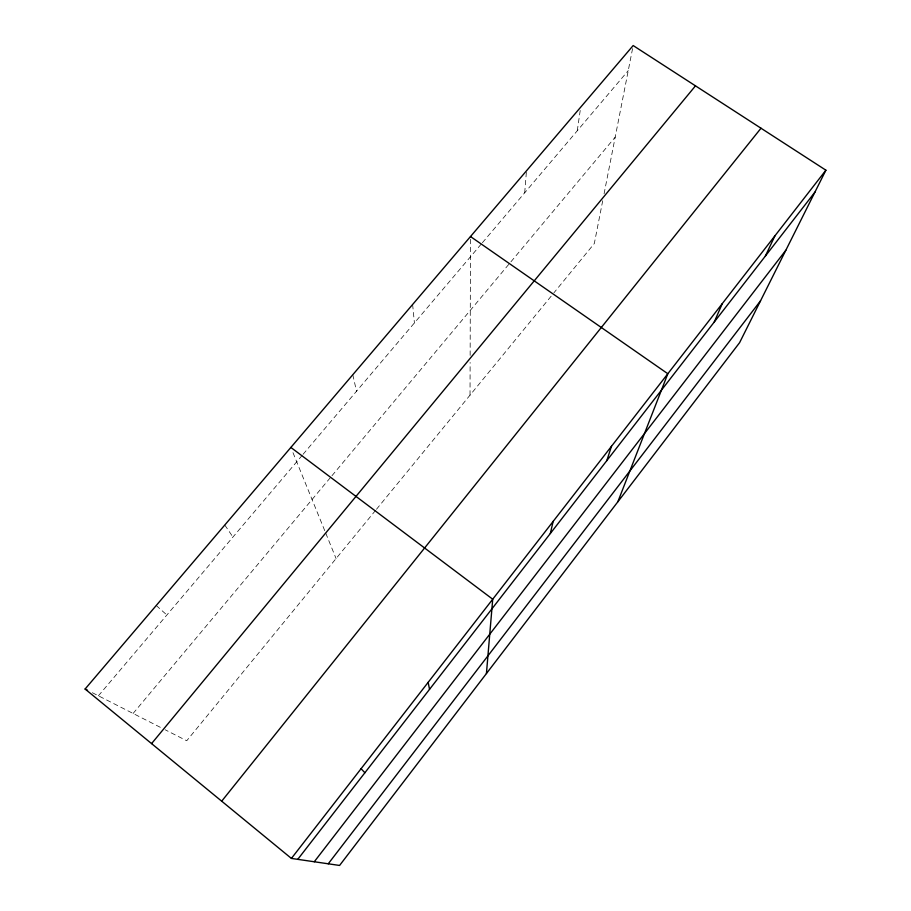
<?xml version="1.0" encoding="UTF-8"?>
<svg xmlns="http://www.w3.org/2000/svg" width="911" height="911" viewBox="0 0 911 911"><rect width="100%" height="100%" fill="white"/><g stroke="black" fill="none" stroke-linecap="round" stroke-linejoin="round"><path stroke-width="0.68" stroke-dasharray="4.55 3.42" d="M470.03 395.158L470.122 362.464M470.144 355.381L470.497 236.541M524.702 192.79L526.478 170.812M577.278 130.751L580.683 107.179M602.706 200.762L594.314 243.533L553.899 292.841M604.073 193.804L633.168 45.55M375.583 510.365L186.732 740.757L165.153 729.768M376.482 509.272L551.201 296.132M133.097 713.461L331.08 476.783M331.98 475.701L510.035 262.846M510.946 261.776L615.198 137.14M98.399 695.799L302.156 455.386M303.056 454.316L481.475 243.795M482.397 242.713L628.248 70.602M92.353 692.713L161.463 727.9M156.236 605.508L166.872 615.005M224.778 525.032L232.943 537.046M292.989 452.665L324.726 530.635M325.762 533.186L336.079 558.557M352.785 374.74L356.531 391.218M412.626 304.479L414.414 322.927"/><path stroke-width="1.37" d="M486.428 673.548L492.714 599.21L290.871 447.438M550.324 533.516L553.148 521.399M606.794 460.67L611.486 446.288M617.852 501.779L667.831 373.738L470.497 236.541M714.224 322.061L722.286 303.614M765.365 256.082L774.942 235.812M825.901 170.198L739.584 342.684L339.587 865.45L291.406 858.424L85.099 689.023L633.168 45.55L825.901 170.198L291.406 858.424M328.245 863.799L760.537 300.812M314.272 861.76L785.806 250.309M297.76 859.358L814.901 192.164M221.692 801.19L761.004 128.223M151.579 743.604L695.48 85.85M85.099 689.023L87.524 690.253M361.086 768.702L364.878 772.767M428.147 682.362L429.536 689.342"/></g></svg>
